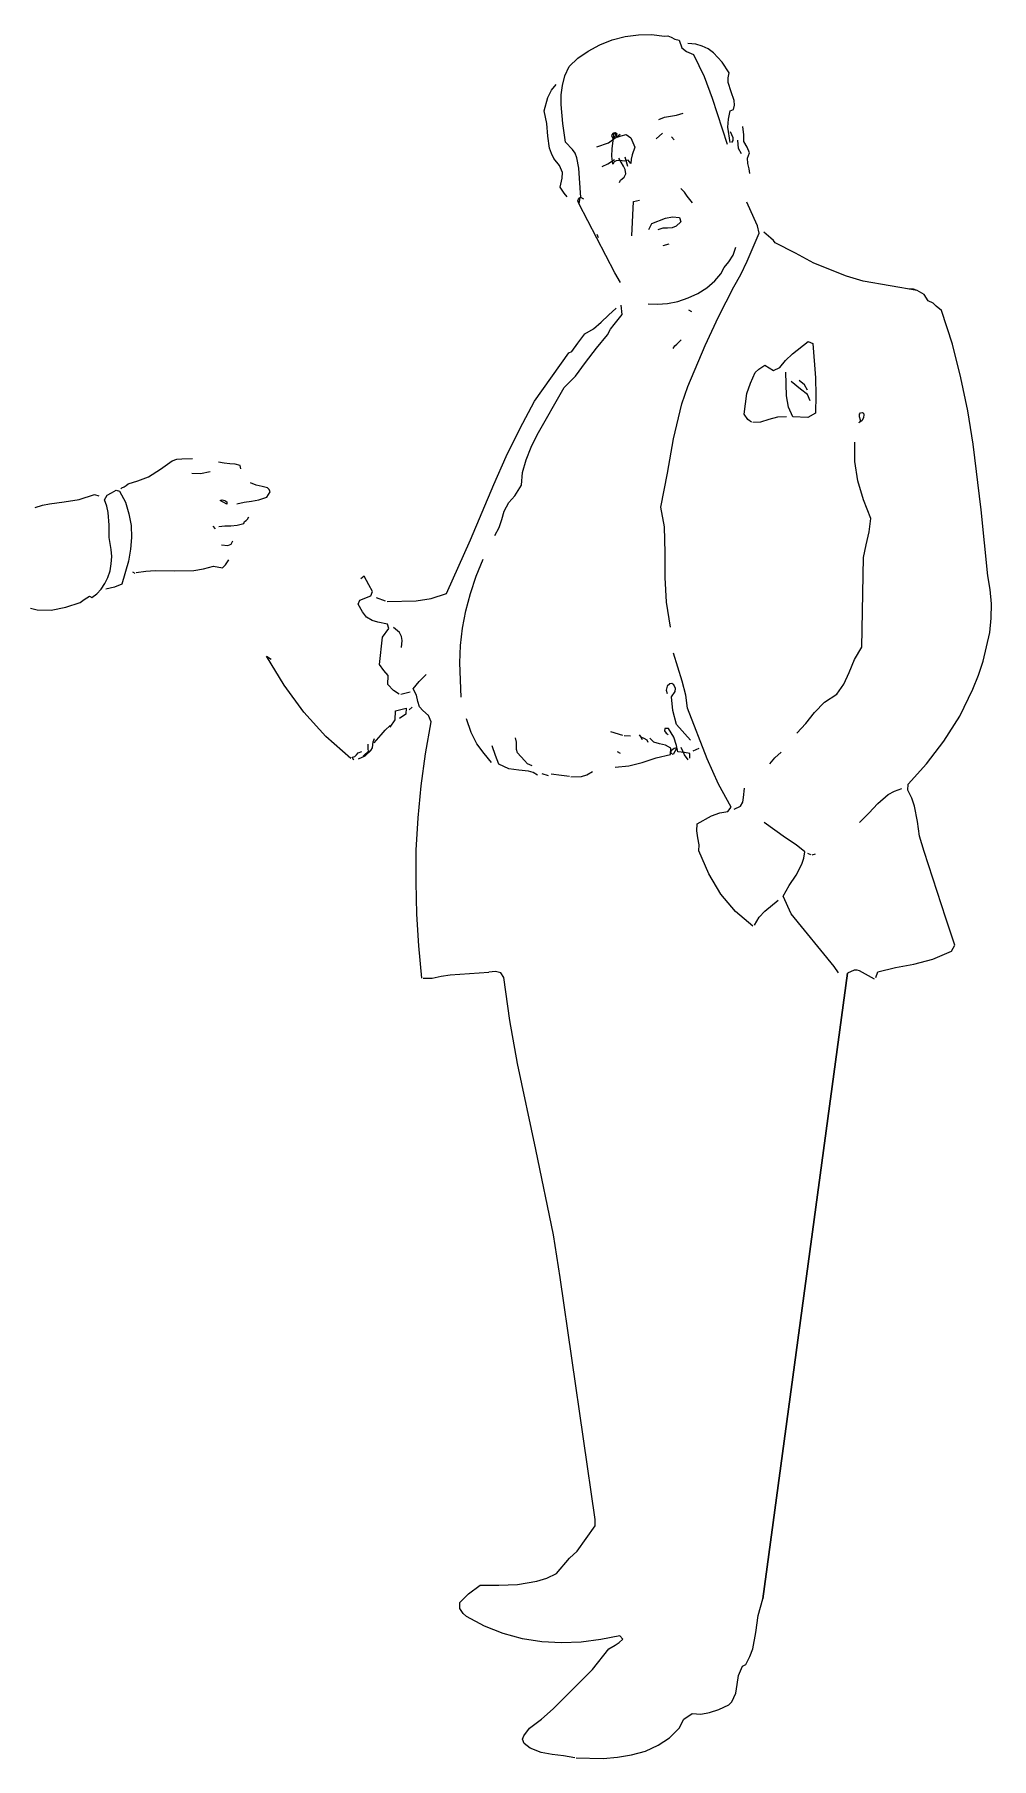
# Model space of a CAD drawing. Header units: millimetres. Extents: x 577 to 2337, y 236 to 943.
# Drawn here: x 757.704 to 758.708, y 701.253 to 703.062 of the extents above; entities that cross this region are included whole.
import ezdxf

# ---------------------------------------------------------------- set-up
doc = ezdxf.new("R2010")
doc.units = ezdxf.units.MM
doc.header["$LTSCALE"] = 0.01
doc.layers.add('06-Furn', color=4, linetype='Continuous')

# ---------------------------------------------------------------- blocks, each defined once
blk = doc.blocks.new('f02')
at = {"layer": '06-Furn', "color": 8, "linetype": 'Continuous'}
for p, q in [((660.8018, 622.0011), (660.814, 622.0099)), ((660.814, 622.0099), (660.819, 622.0116)), ((660.819, 622.0116), (660.8243, 622.0121)), ((660.8243, 622.0121), (660.8355, 622.0124)), ((660.8688, 622.0074), (660.8628, 622.0087)), ((660.8745, 622.0069), (660.8688, 622.0074)), ((660.8801, 622.0065), (660.8745, 622.0069)), ((660.8853, 622.0052), (660.8801, 622.0065)), ((660.8862, 622.0015), (660.8853, 622.0052)), ((660.766, 621.984), (660.7678, 621.9858)), ((660.7678, 621.9858), (660.7782, 621.9891)), ((660.7782, 621.9891), (660.7894, 621.9932)), ((660.7894, 621.9932), (660.8018, 622.0011)), ((660.8348, 621.9969), (660.8438, 621.9968)), ((660.8438, 621.9968), (660.8539, 621.9986)), ((660.9021, 621.9843), (660.8962, 621.9869)), ((660.7009, 621.9669), (660.7166, 621.9694)), ((660.7166, 621.9694), (660.7325, 621.9746)), ((660.7325, 621.9746), (660.7373, 621.9731)), ((660.743, 621.9692), (660.7458, 621.9739)), ((660.7457, 621.9624), (660.743, 621.9692)), ((660.7458, 621.9739), (660.7503, 621.9763)), ((660.7503, 621.9763), (660.7554, 621.9793)), ((660.7554, 621.9793), (660.759, 621.9781)), ((660.759, 621.9781), (660.765, 621.9665)), ((660.7603, 621.9805), (660.7613, 621.9818)), ((660.7613, 621.9818), (660.7636, 621.9827)), ((660.7636, 621.9827), (660.766, 621.984)), ((660.8643, 621.9682), (660.8665, 621.969)), ((660.8714, 621.9644), (660.8643, 621.9682)), ((660.8665, 621.969), (660.8693, 621.9684)), ((660.8693, 621.9684), (660.8715, 621.9668)), ((660.8895, 621.9666), (660.8972, 621.9675)), ((660.8972, 621.9675), (660.9051, 621.9689)), ((660.9085, 621.9831), (660.9021, 621.9843)), ((660.9051, 621.9689), (660.9133, 621.9717)), ((660.914, 621.9815), (660.9085, 621.9831)), ((660.9133, 621.9717), (660.917, 621.9775)), ((660.9159, 621.9799), (660.914, 621.9815)), ((660.917, 621.9775), (660.9159, 621.9799)), ((660.6703, 621.9611), (660.6779, 621.9635)), ((660.6779, 621.9635), (660.6855, 621.9649)), ((660.6855, 621.9649), (660.7009, 621.9669)), ((660.747, 621.9557), (660.7457, 621.9624)), ((660.7479, 621.9424), (660.747, 621.9557)), ((660.765, 621.9665), (660.7688, 621.9544)), ((660.7688, 621.9544), (660.771, 621.942)), ((660.8715, 621.9668), (660.8714, 621.9644)), ((660.882, 621.965), (660.8895, 621.9666)), ((660.8933, 621.9488), (660.8945, 621.9513)), ((660.7481, 621.9294), (660.7479, 621.9424)), ((660.771, 621.942), (660.7714, 621.9296)), ((660.8594, 621.9387), (660.857, 621.9413)), ((660.863, 621.941), (660.8694, 621.9418)), ((660.8694, 621.9418), (660.8757, 621.9418)), ((660.8757, 621.9418), (660.8824, 621.9424)), ((660.8824, 621.9424), (660.8894, 621.9443)), ((660.8894, 621.9443), (660.8901, 621.9462)), ((660.8901, 621.9462), (660.8916, 621.9474)), ((660.8916, 621.9474), (660.8933, 621.9488)), ((660.7501, 621.9168), (660.7481, 621.9294)), ((660.7507, 621.9095), (660.7501, 621.9168)), ((660.7705, 621.9171), (660.7684, 621.9047)), ((660.7714, 621.9296), (660.7705, 621.9171)), ((660.8657, 621.9217), (660.8726, 621.9211)), ((660.8726, 621.9211), (660.8759, 621.9225)), ((660.8759, 621.9225), (660.8778, 621.926)), ((660.7489, 621.8946), (660.7501, 621.902)), ((660.7501, 621.902), (660.7507, 621.9095)), ((660.7684, 621.9047), (660.7613, 621.8805)), ((660.8368, 621.8949), (660.8471, 621.8965)), ((660.8471, 621.8965), (660.8575, 621.8995)), ((660.8575, 621.8995), (660.8668, 621.8978)), ((660.8668, 621.8978), (660.8701, 621.901)), ((660.8701, 621.901), (660.8734, 621.906)), ((660.7396, 621.8753), (660.7435, 621.8812)), ((660.7435, 621.8812), (660.7466, 621.8877)), ((660.7535, 621.8774), (660.7446, 621.8752)), ((660.7466, 621.8877), (660.7489, 621.8946)), ((660.7613, 621.8805), (660.7535, 621.8774)), ((660.7752, 621.8916), (660.7727, 621.893)), ((660.7763, 621.8929), (660.7863, 621.8943)), ((660.7863, 621.8943), (660.7962, 621.8949)), ((660.7962, 621.8949), (660.8164, 621.8944)), ((660.8164, 621.8944), (660.8368, 621.8949)), ((660.7025, 621.8563), (660.7177, 621.8613)), ((660.7177, 621.8613), (660.7216, 621.8646)), ((660.7216, 621.8646), (660.7274, 621.8679)), ((660.7274, 621.8679), (660.7299, 621.8666)), ((660.7299, 621.8666), (660.7352, 621.8705)), ((660.7352, 621.8705), (660.7396, 621.8753)), ((660.6653, 621.8552), (660.6725, 621.8537)), ((660.6725, 621.8537), (660.6872, 621.8534)), ((660.6872, 621.8534), (660.7025, 621.8563))]:
    blk.add_line(p, q, dxfattribs=at)
blk = doc.blocks.new('Body 03')
at = {"color": 8, "linetype": 'Continuous'}
for p, q in [((715.924, 597.4848), (715.9349, 597.4923)), ((715.9349, 597.4923), (715.9469, 597.4988)), ((715.9469, 597.4988), (715.96, 597.504)), ((715.96, 597.504), (715.9737, 597.5076)), ((715.9737, 597.5076), (715.9875, 597.5095)), ((715.9875, 597.5095), (716.0015, 597.5097)), ((716.0015, 597.5097), (716.0147, 597.5078)), ((716.0147, 597.5078), (716.0183, 597.5084)), ((716.0183, 597.5084), (716.0219, 597.5069)), ((716.0219, 597.5069), (716.0258, 597.5049)), ((716.0258, 597.5049), (716.0302, 597.5036)), ((716.0302, 597.5036), (716.033, 597.4956)), ((716.033, 597.4956), (716.0379, 597.4918)), ((716.0476, 597.4996), (716.0395, 597.5002)), ((716.0545, 597.4976), (716.0476, 597.4996)), ((716.0608, 597.4947), (716.0545, 597.4976)), ((716.0663, 597.4906), (716.0608, 597.4947)), ((715.9104, 597.4663), (715.9147, 597.476)), ((715.9147, 597.476), (715.924, 597.4848)), ((716.0379, 597.4918), (716.0454, 597.4886)), ((716.0454, 597.4886), (716.0566, 597.4656)), ((716.0755, 597.4807), (716.0663, 597.4906)), ((716.0826, 597.4694), (716.0755, 597.4807)), ((715.8962, 597.4512), (715.9013, 597.4574)), ((715.9066, 597.4463), (715.9079, 597.4563)), ((715.9079, 597.4563), (715.9104, 597.4663)), ((716.0566, 597.4656), (716.0648, 597.4429)), ((716.0816, 597.4644), (716.0826, 597.4694)), ((716.0817, 597.4594), (716.0816, 597.4644)), ((716.0849, 597.4497), (716.0817, 597.4594)), ((715.8887, 597.4296), (715.8926, 597.4437)), ((715.8926, 597.4437), (715.8962, 597.4512)), ((715.9063, 597.4362), (715.9066, 597.4463)), ((716.0648, 597.4429), (716.0806, 597.3947)), ((716.0881, 597.4403), (716.0849, 597.4497)), ((716.0884, 597.4357), (716.0881, 597.4403)), ((715.8914, 597.4164), (715.8887, 597.4296)), ((715.9082, 597.4164), (715.9063, 597.4362)), ((716.0088, 597.4205), (716.015, 597.4229)), ((716.015, 597.4229), (716.0211, 597.424)), ((716.0211, 597.424), (716.0276, 597.4251)), ((716.0276, 597.4251), (716.0346, 597.4272)), ((716.0815, 597.4126), (716.0819, 597.4208)), ((716.0819, 597.4208), (716.0837, 597.4296)), ((716.0837, 597.4296), (716.0872, 597.4311)), ((716.0872, 597.4311), (716.0884, 597.4357)), ((715.8926, 597.403), (715.8914, 597.4164)), ((715.8942, 597.3906), (715.8926, 597.403)), ((715.9109, 597.3969), (715.9082, 597.4164)), ((715.956, 597.3961), (715.9683, 597.405)), ((715.9607, 597.4059), (715.9592, 597.4038)), ((715.9592, 597.4038), (715.9605, 597.4005)), ((715.9601, 597.3898), (715.9622, 597.4069)), ((715.9605, 597.4005), (715.9653, 597.4051)), ((715.9634, 597.4066), (715.9607, 597.4059)), ((715.9622, 597.4069), (715.9652, 597.4021)), ((715.9653, 597.4051), (715.9634, 597.4066)), ((715.9652, 597.4021), (715.9693, 597.4035)), ((715.9693, 597.4035), (715.9748, 597.4047)), ((715.9748, 597.4047), (715.9795, 597.4014)), ((715.9795, 597.4014), (715.9836, 597.3915)), ((716.006, 597.4001), (716.0128, 597.4062)), ((716.0251, 597.3992), (716.0223, 597.4024)), ((716.0837, 597.3964), (716.0815, 597.4126)), ((716.0868, 597.4012), (716.0842, 597.4074)), ((716.0982, 597.4045), (716.0972, 597.413)), ((716.0981, 597.3973), (716.0982, 597.4045)), ((715.8962, 597.3849), (715.8942, 597.3906)), ((715.8989, 597.3797), (715.8962, 597.3849)), ((715.9182, 597.389), (715.9109, 597.3969)), ((715.9212, 597.3853), (715.9182, 597.389)), ((715.9228, 597.3803), (715.9212, 597.3853)), ((715.9439, 597.3918), (715.956, 597.3961)), ((715.9596, 597.382), (715.9601, 597.3898)), ((715.981, 597.3836), (715.9798, 597.379)), ((715.9836, 597.3915), (715.981, 597.3836)), ((716.0855, 597.3963), (716.087, 597.3986)), ((716.087, 597.3986), (716.0868, 597.4012)), ((716.0925, 597.3901), (716.0917, 597.399)), ((716.0958, 597.3845), (716.0925, 597.3901)), ((716.1016, 597.3914), (716.0981, 597.3973)), ((716.104, 597.3857), (716.1016, 597.3914)), ((716.1021, 597.3799), (716.104, 597.3857)), ((715.9046, 597.3723), (715.8989, 597.3797)), ((715.9077, 597.3649), (715.9046, 597.3723)), ((715.9249, 597.3696), (715.9228, 597.3803)), ((715.9256, 597.359), (715.9249, 597.3696)), ((715.9494, 597.3712), (715.9554, 597.3741)), ((715.9554, 597.3741), (715.9624, 597.3784)), ((715.9606, 597.3737), (715.9596, 597.382)), ((715.9621, 597.376), (715.9606, 597.3737)), ((715.964, 597.3771), (715.9621, 597.376)), ((715.9682, 597.3775), (715.964, 597.3771)), ((715.972, 597.3717), (715.9671, 597.3798)), ((715.9726, 597.3769), (715.9682, 597.3775)), ((715.9736, 597.368), (715.972, 597.3717)), ((715.9767, 597.3777), (715.9726, 597.3769)), ((715.9764, 597.3713), (715.9736, 597.3809)), ((715.9742, 597.3635), (715.9736, 597.368)), ((715.9796, 597.3744), (715.9767, 597.3777)), ((715.9798, 597.379), (715.9796, 597.3744)), ((716.1024, 597.3743), (716.1021, 597.3799)), ((716.1038, 597.3688), (716.1024, 597.3743)), ((716.1043, 597.3637), (716.1038, 597.3688)), ((715.9055, 597.3495), (715.9074, 597.3589)), ((715.9097, 597.3433), (715.9055, 597.3495)), ((715.9074, 597.3589), (715.9077, 597.3649)), ((715.9272, 597.3388), (715.9256, 597.359)), ((715.9677, 597.3544), (715.9686, 597.3569)), ((715.9686, 597.3569), (715.9703, 597.3583)), ((715.9703, 597.3583), (715.9726, 597.36)), ((715.9726, 597.36), (715.9742, 597.3635)), ((716.036, 597.3442), (716.0321, 597.348)), ((715.9129, 597.3395), (715.9097, 597.3433)), ((715.9238, 597.3351), (715.925, 597.3381)), ((715.9251, 597.3324), (715.9238, 597.3351)), ((715.925, 597.3381), (715.9262, 597.3388)), ((715.9252, 597.3342), (715.9251, 597.3324)), ((715.9629, 597.2596), (715.9251, 597.3324)), ((715.9262, 597.3388), (715.9252, 597.3342)), ((715.9302, 597.337), (715.9272, 597.3388)), ((715.9807, 597.2983), (715.9825, 597.3345)), ((715.9825, 597.3345), (715.9888, 597.3358)), ((716.0388, 597.34), (716.036, 597.3442)), ((716.0443, 597.3331), (716.0388, 597.34)), ((716.1091, 597.3166), (716.1014, 597.3336)), ((715.9984, 597.3051), (716.0017, 597.3114)), ((716.0017, 597.3114), (716.0159, 597.3171)), ((716.0159, 597.3171), (716.0234, 597.3184)), ((716.0234, 597.3184), (716.0307, 597.3178)), ((716.0321, 597.3131), (716.0272, 597.3085)), ((716.0307, 597.3178), (716.0321, 597.3131)), ((716.1123, 597.3088), (716.1091, 597.3166)), ((715.9457, 597.2965), (715.9443, 597.3)), ((716.013, 597.3066), (716.0079, 597.3046)), ((716.0182, 597.3065), (716.013, 597.3066)), ((716.0231, 597.3067), (716.0182, 597.3065)), ((716.0272, 597.3085), (716.0231, 597.3067)), ((716.1015, 597.272), (716.1142, 597.3013)), ((716.1142, 597.3013), (716.1123, 597.3088)), ((716.1263, 597.296), (716.1191, 597.3024)), ((716.1292, 597.2935), (716.1263, 597.296)), ((716.131, 597.291), (716.1292, 597.2935)), ((716.0135, 597.2884), (716.0198, 597.2899)), ((716.0823, 597.2713), (716.0869, 597.278)), ((716.0869, 597.278), (716.0897, 597.2865)), ((716.1525, 597.2802), (716.131, 597.291)), ((716.1716, 597.2696), (716.1525, 597.2802)), ((715.9687, 597.2494), (715.9629, 597.2596)), ((716.0676, 597.2511), (716.074, 597.2586)), ((716.074, 597.2586), (716.0776, 597.2651)), ((716.0776, 597.2651), (716.0823, 597.2713)), ((716.0877, 597.2451), (716.0949, 597.2578)), ((716.0949, 597.2578), (716.1015, 597.272)), ((716.2058, 597.2561), (716.1716, 597.2696)), ((716.0498, 597.238), (716.0592, 597.244)), ((716.0592, 597.244), (716.0676, 597.2511)), ((716.0714, 597.2136), (716.0877, 597.2451)), ((716.2233, 597.2508), (716.2058, 597.2561)), ((716.2801, 597.241), (716.2233, 597.2508)), ((716.2762, 597.2426), (716.2717, 597.2426)), ((716.2801, 597.241), (716.2762, 597.2426)), ((716.2874, 597.237), (716.2801, 597.241)), ((715.9561, 597.2153), (715.9643, 597.2224)), ((715.9705, 597.216), (715.9693, 597.2256)), ((715.9976, 597.2272), (716.0077, 597.2266)), ((716.0077, 597.2266), (716.0182, 597.2273)), ((716.0182, 597.2273), (716.029, 597.2296)), ((716.029, 597.2296), (716.0397, 597.2333)), ((716.0397, 597.2333), (716.0498, 597.238)), ((716.0436, 597.2186), (716.0403, 597.2205)), ((716.2917, 597.2303), (716.2874, 597.237)), ((716.2968, 597.2277), (716.2917, 597.2303)), ((716.2999, 597.2247), (716.2968, 597.2277)), ((716.3055, 597.2202), (716.2999, 597.2247)), ((715.9405, 597.201), (715.9485, 597.2078)), ((715.9485, 597.2078), (715.9561, 597.2153)), ((715.9582, 597.2005), (715.9621, 597.2054)), ((715.9621, 597.2054), (715.9705, 597.216)), ((716.0574, 597.1832), (716.0714, 597.2136)), ((716.3169, 597.1847), (716.3055, 597.2202)), ((715.9176, 597.1771), (715.924, 597.1858)), ((715.924, 597.1858), (715.9314, 597.1956)), ((715.9314, 597.1956), (715.9405, 597.201)), ((715.9434, 597.1806), (715.9551, 597.1944)), ((715.9551, 597.1944), (715.9582, 597.2005)), ((716.0256, 597.1829), (716.0277, 597.1846)), ((716.0277, 597.1846), (716.0325, 597.1892)), ((716.1492, 597.1745), (716.1658, 597.1874)), ((716.1658, 597.1874), (716.1705, 597.1856)), ((716.1705, 597.1856), (716.1732, 597.1495)), ((716.3259, 597.1496), (716.3169, 597.1847)), ((715.8785, 597.1249), (715.9145, 597.1758)), ((715.9145, 597.1758), (715.9176, 597.1771)), ((715.9321, 597.1657), (715.9434, 597.1806)), ((716.024, 597.1802), (716.0256, 597.1829)), ((716.0392, 597.1403), (716.0574, 597.1832)), ((716.136, 597.1604), (716.142, 597.1678)), ((716.142, 597.1678), (716.1492, 597.1745)), ((715.9097, 597.1393), (715.9214, 597.1513)), ((715.9214, 597.1513), (715.9321, 597.1657)), ((716.105, 597.1438), (716.1101, 597.1552)), ((716.1101, 597.1552), (716.1139, 597.1585)), ((716.1139, 597.1585), (716.1202, 597.1626)), ((716.1202, 597.1626), (716.1294, 597.1573)), ((716.1294, 597.1573), (716.136, 597.1604)), ((716.1428, 597.1304), (716.1422, 597.1553)), ((716.1732, 597.1495), (716.1737, 597.1312)), ((716.3331, 597.1148), (716.3259, 597.1496)), ((715.8812, 597.0897), (715.9097, 597.1393)), ((716.0331, 597.122), (716.0392, 597.1403)), ((716.0985, 597.1112), (716.1014, 597.1329)), ((716.1014, 597.1329), (716.105, 597.1438)), ((716.1451, 597.1186), (716.1428, 597.1304)), ((716.1575, 597.1374), (716.1478, 597.1455)), ((716.1618, 597.1422), (716.1561, 597.1465)), ((716.1649, 597.1318), (716.1575, 597.1374)), ((716.1651, 597.1366), (716.1618, 597.1422)), ((716.1676, 597.1254), (716.1649, 597.1318)), ((716.1737, 597.1312), (716.1734, 597.1124)), ((715.863, 597.096), (715.8785, 597.1249)), ((716.0245, 597.0855), (716.0331, 597.122)), ((716.1495, 597.1087), (716.1451, 597.1186)), ((716.1734, 597.1124), (716.1652, 597.108)), ((716.2194, 597.1114), (716.2204, 597.1126)), ((716.2204, 597.1126), (716.2225, 597.1131)), ((716.2225, 597.1131), (716.2237, 597.1124)), ((716.2237, 597.1124), (716.2242, 597.111)), ((716.3387, 597.08), (716.3331, 597.1148)), ((715.8489, 597.0668), (715.863, 597.096)), ((716.1023, 597.1058), (716.0985, 597.1112)), ((716.106, 597.103), (716.1023, 597.1058)), ((716.1076, 597.1029), (716.1161, 597.1033)), ((716.1161, 597.1033), (716.1247, 597.1061)), ((716.1247, 597.1061), (716.1337, 597.1087)), ((716.1337, 597.1087), (716.143, 597.109)), ((716.1652, 597.108), (716.1495, 597.1087)), ((716.2221, 597.1044), (716.2189, 597.1023)), ((716.2189, 597.1023), (716.2202, 597.1037)), ((716.2196, 597.1084), (716.2194, 597.1114)), ((716.2205, 597.1051), (716.2196, 597.1084)), ((716.2202, 597.1037), (716.2205, 597.1051)), ((716.2238, 597.1075), (716.2221, 597.1044)), ((716.2242, 597.111), (716.2238, 597.1075)), ((715.8697, 597.0634), (715.875, 597.0766)), ((715.875, 597.0766), (715.8812, 597.0897)), ((716.0181, 597.0493), (716.0245, 597.0855)), ((716.2146, 597.0618), (716.2147, 597.0818)), ((716.347, 597.011), (716.3387, 597.08)), ((715.8358, 597.0376), (715.8489, 597.0668)), ((715.866, 597.05), (715.8697, 597.0634)), ((716.2176, 597.0415), (716.2146, 597.0618)), ((715.8648, 597.0368), (715.866, 597.05)), ((716.0111, 597.0138), (716.0181, 597.0493)), ((716.2237, 597.0214), (716.2176, 597.0415)), ((715.8113, 596.9793), (715.8358, 597.0376)), ((715.8514, 597.0185), (715.858, 597.0258)), ((715.858, 597.0258), (715.8648, 597.0368)), ((715.8441, 597.0007), (715.8467, 597.0094)), ((715.8467, 597.0094), (715.8514, 597.0185)), ((716.0149, 596.993), (716.0111, 597.0138)), ((716.2314, 597.0017), (716.2237, 597.0214)), ((716.354, 596.9417), (716.347, 597.011)), ((715.8368, 596.9841), (715.8414, 596.9923)), ((715.8414, 596.9923), (715.8441, 597.0007)), ((716.0156, 596.9659), (716.0149, 596.993)), ((716.0149, 596.993), (716.0149, 596.993)), ((716.0149, 596.993), (716.0149, 596.993)), ((716.0149, 596.993), (716.0149, 596.993)), ((716.0149, 596.993), (716.0149, 596.993)), ((716.0149, 596.993), (716.0149, 596.993)), ((716.0149, 596.993), (716.0149, 596.993)), ((716.2264, 596.9743), (716.2295, 596.9877)), ((716.2295, 596.9877), (716.2314, 597.0017)), ((715.7862, 596.923), (715.8113, 596.9793)), ((716.2236, 596.9611), (716.2264, 596.9743)), ((715.8174, 596.9413), (715.8247, 596.9593)), ((716.0156, 596.9399), (716.0156, 596.9659)), ((716.2219, 596.867), (716.2236, 596.9611)), ((715.6998, 596.9413), (715.6964, 596.9385)), ((715.7048, 596.9322), (715.6998, 596.9413)), ((715.7085, 596.9254), (715.7048, 596.9322)), ((715.8112, 596.923), (715.8174, 596.9413)), ((716.017, 596.914), (716.0156, 596.9399)), ((716.3567, 596.9272), (716.354, 596.9417)), ((715.6935, 596.9118), (715.6953, 596.9163)), ((715.6953, 596.9163), (715.7068, 596.9206)), ((715.7068, 596.9206), (715.7085, 596.9254)), ((715.7223, 596.915), (715.7128, 596.9187)), ((715.7239, 596.9149), (715.7544, 596.9155)), ((715.7544, 596.9155), (715.7699, 596.9179)), ((715.7699, 596.9179), (715.7862, 596.923)), ((715.8065, 596.9049), (715.8112, 596.923)), ((716.0211, 596.8878), (716.017, 596.914)), ((716.358, 596.9122), (716.3567, 596.9272)), ((715.698, 596.9039), (715.6935, 596.9118)), ((715.7023, 596.8984), (715.698, 596.9039)), ((715.7082, 596.8949), (715.7023, 596.8984)), ((715.714, 596.893), (715.7082, 596.8949)), ((715.803, 596.8867), (715.8065, 596.9049)), ((716.3561, 596.8823), (716.3577, 596.8973)), ((716.3577, 596.8973), (716.358, 596.9122)), ((715.7244, 596.8911), (715.714, 596.893)), ((715.7159, 596.8487), (715.7191, 596.8772)), ((715.7191, 596.8772), (715.7256, 596.8864)), ((715.7256, 596.8864), (715.7244, 596.8911)), ((715.7367, 596.8824), (715.7305, 596.8876)), ((715.7389, 596.8781), (715.7367, 596.8824)), ((715.7395, 596.874), (715.7389, 596.8781)), ((715.8009, 596.8686), (715.803, 596.8867)), ((716.3494, 596.8523), (716.3561, 596.8823)), ((715.7389, 596.8666), (715.7395, 596.874)), ((715.8001, 596.8503), (715.8009, 596.8686)), ((716.0335, 596.8311), (716.0245, 596.8606)), ((716.2144, 596.8538), (716.2219, 596.867)), ((715.6158, 596.827), (715.5973, 596.8575)), ((715.5973, 596.8575), (715.602, 596.8543)), ((715.7204, 596.8423), (715.7159, 596.8487)), ((715.725, 596.837), (715.7204, 596.8423)), ((715.8017, 596.8143), (715.8001, 596.8503)), ((716.2087, 596.8404), (716.2144, 596.8538)), ((716.3445, 596.8374), (716.3494, 596.8523)), ((715.6364, 596.7985), (715.6158, 596.827)), ((715.7245, 596.8276), (715.725, 596.837)), ((715.7305, 596.8214), (715.7245, 596.8276)), ((715.7511, 596.8232), (715.7574, 596.8308)), ((715.7545, 596.8166), (715.7511, 596.8232)), ((715.7574, 596.8308), (715.7648, 596.8383)), ((716.0177, 596.8259), (716.0167, 596.8217)), ((716.0205, 596.8285), (716.0177, 596.8259)), ((716.0225, 596.8286), (716.0205, 596.8285)), ((716.0247, 596.8273), (716.0225, 596.8286)), ((716.0265, 596.8236), (716.0247, 596.8273)), ((716.0259, 596.8204), (716.0265, 596.8236)), ((716.0372, 596.8164), (716.0335, 596.8311)), ((716.1956, 596.8174), (716.203, 596.828)), ((716.203, 596.828), (716.2087, 596.8404)), ((716.3247, 596.7946), (716.3385, 596.8228)), ((716.3385, 596.8228), (716.3445, 596.8374)), ((715.7365, 596.8175), (715.7305, 596.8214)), ((715.7381, 596.8174), (715.748, 596.82)), ((715.7561, 596.8099), (715.7545, 596.8166)), ((715.7579, 596.8041), (715.7561, 596.8099)), ((716.0167, 596.8217), (716.0178, 596.8182)), ((716.0222, 596.8147), (716.0259, 596.8204)), ((716.0236, 596.8003), (716.0222, 596.8147)), ((716.039, 596.8028), (716.0372, 596.8164)), ((716.1723, 596.7982), (716.1827, 596.8092)), ((716.1827, 596.8092), (716.1956, 596.8174)), ((715.6597, 596.773), (715.6364, 596.7985)), ((715.727, 596.7829), (715.7322, 596.7905)), ((715.7322, 596.7905), (715.7327, 596.7999)), ((715.7327, 596.7999), (715.7439, 596.8028)), ((715.7434, 596.7966), (715.7369, 596.7919)), ((715.7439, 596.8028), (715.7434, 596.7966)), ((715.747, 596.801), (715.7502, 596.8039)), ((715.7613, 596.8004), (715.7579, 596.8041)), ((715.7673, 596.7952), (715.7613, 596.8004)), ((715.7642, 596.755), (715.7702, 596.7886)), ((715.7702, 596.7886), (715.7673, 596.7952)), ((715.8119, 596.7773), (715.8071, 596.7917)), ((716.0273, 596.7856), (716.0236, 596.8003)), ((716.0596, 596.7498), (716.039, 596.8028)), ((716.1537, 596.7765), (716.1633, 596.7867)), ((716.1633, 596.7867), (716.1723, 596.7982)), ((716.308, 596.7682), (716.3247, 596.7946)), ((715.6857, 596.75), (715.6597, 596.773)), ((715.7091, 596.7676), (715.7105, 596.7711)), ((715.7103, 596.7663), (715.7175, 596.775)), ((715.7175, 596.775), (715.7218, 596.7799)), ((715.7218, 596.7799), (715.7271, 596.7847)), ((715.8181, 596.7653), (715.8119, 596.7773)), ((715.8596, 596.7671), (715.8584, 596.7718)), ((715.9711, 596.7742), (715.9585, 596.7781)), ((715.9727, 596.7742), (715.9791, 596.7739)), ((715.9905, 596.7723), (715.9886, 596.775)), ((715.9886, 596.775), (715.9916, 596.77)), ((715.9937, 596.7709), (715.9905, 596.7723)), ((715.9966, 596.7694), (715.9937, 596.7709)), ((715.9977, 596.7667), (715.9966, 596.7694)), ((716.0038, 596.7672), (715.9994, 596.7715)), ((716.0154, 596.7814), (716.0149, 596.7792)), ((716.0149, 596.7792), (716.0165, 596.7765)), ((716.019, 596.7814), (716.0154, 596.7814)), ((716.0165, 596.7765), (716.0187, 596.7752)), ((716.0246, 596.7725), (716.019, 596.7814)), ((716.0276, 596.7636), (716.0246, 596.7725)), ((716.0422, 596.7694), (716.0273, 596.7856)), ((715.6873, 596.7515), (715.69, 596.7522)), ((715.689, 596.7484), (715.6873, 596.7515)), ((715.69, 596.7522), (715.6917, 596.7539)), ((715.6917, 596.7539), (715.6936, 596.756)), ((715.6936, 596.756), (715.6973, 596.7575)), ((715.6937, 596.7496), (715.7007, 596.7529)), ((715.6987, 596.7526), (715.705, 596.7585)), ((715.705, 596.7585), (715.6987, 596.7526)), ((715.7007, 596.7529), (715.7068, 596.7584)), ((715.7038, 596.7586), (715.7041, 596.765)), ((715.7068, 596.7584), (715.7084, 596.7612)), ((715.7084, 596.7612), (715.7087, 596.7642)), ((715.7087, 596.7642), (715.7091, 596.7676)), ((715.7595, 596.7214), (715.7642, 596.755)), ((715.8255, 596.7551), (715.8181, 596.7653)), ((715.8333, 596.746), (715.8255, 596.7551)), ((715.8377, 596.7531), (715.8342, 596.7633)), ((715.8411, 596.744), (715.8377, 596.7531)), ((715.8596, 596.7631), (715.8596, 596.7671)), ((715.8596, 596.7595), (715.8596, 596.7631)), ((715.8608, 596.7558), (715.8596, 596.7595)), ((715.8679, 596.748), (715.8608, 596.7558)), ((715.9687, 596.7552), (715.9654, 596.757)), ((715.9915, 596.746), (716.006, 596.7506)), ((716.0098, 596.7653), (716.0038, 596.7672)), ((716.006, 596.7506), (716.0211, 596.7543)), ((716.0159, 596.764), (716.0098, 596.7653)), ((716.0214, 596.7607), (716.0159, 596.764)), ((716.0211, 596.7543), (716.0214, 596.7607)), ((716.0216, 596.7557), (716.0223, 596.7586)), ((716.0241, 596.7541), (716.0216, 596.7557)), ((716.0223, 596.7586), (716.0249, 596.7609)), ((716.0275, 596.7604), (716.0241, 596.7541)), ((716.0249, 596.7609), (716.0263, 596.7611)), ((716.0263, 596.7611), (716.0275, 596.7604)), ((716.0289, 596.7571), (716.0276, 596.7636)), ((716.0359, 596.7562), (716.0289, 596.7571)), ((716.036, 596.754), (716.0324, 596.7616)), ((716.0415, 596.7551), (716.0359, 596.7562)), ((716.0398, 596.7487), (716.036, 596.754)), ((716.0413, 596.7503), (716.0415, 596.7551)), ((716.0451, 596.758), (716.0513, 596.7607)), ((716.1253, 596.7446), (716.1307, 596.7506)), ((716.1307, 596.7506), (716.1372, 596.7565)), ((716.2897, 596.7443), (716.308, 596.7682)), ((715.8516, 596.7393), (715.8411, 596.744)), ((715.862, 596.7378), (715.8516, 596.7393)), ((715.8722, 596.7367), (715.862, 596.7378)), ((715.8712, 596.7446), (715.8679, 596.748)), ((715.8761, 596.7423), (715.8712, 596.7446)), ((715.8772, 596.7352), (715.8722, 596.7367)), ((715.8817, 596.7326), (715.8772, 596.7352)), ((715.893, 596.732), (715.8866, 596.734)), ((715.9069, 596.7322), (715.8961, 596.7335)), ((715.9151, 596.731), (715.9069, 596.7322)), ((715.9278, 596.7312), (715.9334, 596.7329)), ((715.9334, 596.7329), (715.9392, 596.7363)), ((715.9632, 596.7411), (715.9774, 596.7423)), ((715.9774, 596.7423), (715.9915, 596.746)), ((716.0714, 596.723), (716.0596, 596.7498)), ((716.2706, 596.7232), (716.2897, 596.7443)), ((715.7563, 596.6878), (715.7595, 596.7214)), ((715.9167, 596.7309), (715.9278, 596.7312)), ((716.085, 596.6989), (716.0714, 596.723)), ((716.0978, 596.709), (716.0987, 596.719)), ((716.2494, 596.7121), (716.2561, 596.7159)), ((716.2561, 596.7159), (716.2639, 596.7187)), ((716.2703, 596.7168), (716.2706, 596.7232)), ((716.2745, 596.7085), (716.2703, 596.7168)), ((716.0814, 596.6943), (716.085, 596.6989)), ((716.0879, 596.697), (716.0945, 596.7001)), ((716.0945, 596.7001), (716.0972, 596.7042)), ((716.0972, 596.7042), (716.0978, 596.709)), ((716.2293, 596.6925), (716.2387, 596.7028)), ((716.2387, 596.7028), (716.2494, 596.7121)), ((716.2771, 596.7001), (716.2745, 596.7085)), ((716.2802, 596.684), (716.2771, 596.7001)), ((715.7544, 596.654), (715.7563, 596.6878)), ((716.0487, 596.6743), (716.0491, 596.6815)), ((716.0491, 596.6815), (716.0642, 596.6899)), ((716.0642, 596.6899), (716.0728, 596.6931)), ((716.0728, 596.6931), (716.0814, 596.6943)), ((716.142, 596.6669), (716.1193, 596.6829)), ((716.2194, 596.6827), (716.2293, 596.6925)), ((716.2826, 596.6684), (716.2802, 596.684)), ((716.05, 596.6667), (716.0487, 596.6743)), ((716.0512, 596.6594), (716.05, 596.6667)), ((716.1529, 596.6595), (716.142, 596.6669)), ((716.2875, 596.6526), (716.2826, 596.6684)), ((715.7542, 596.6204), (715.7544, 596.654)), ((716.0509, 596.653), (716.0512, 596.6594)), ((716.0614, 596.6289), (716.0509, 596.653)), ((716.162, 596.6522), (716.1529, 596.6595)), ((716.159, 596.6393), (716.1611, 596.6454)), ((716.1611, 596.6454), (716.162, 596.6522)), ((716.1683, 596.6489), (716.1654, 596.6505)), ((716.1699, 596.6488), (716.1732, 596.6501)), ((716.3099, 596.5825), (716.2875, 596.6526)), ((716.0741, 596.6077), (716.0614, 596.6289)), ((716.1456, 596.6169), (716.153, 596.6277)), ((716.153, 596.6277), (716.159, 596.6393)), ((715.755, 596.5866), (715.7542, 596.6204)), ((716.0894, 596.5894), (716.0741, 596.6077)), ((716.1394, 596.6057), (716.1456, 596.6169)), ((716.1478, 596.587), (716.1394, 596.6057)), ((716.1076, 596.574), (716.0894, 596.5894)), ((716.1141, 596.5836), (716.1201, 596.5897)), ((716.1201, 596.5897), (716.1343, 596.6013)), ((715.757, 596.5533), (715.755, 596.5866)), ((716.1093, 596.5753), (716.1141, 596.5836)), ((716.1929, 596.5319), (716.1478, 596.587)), ((716.3195, 596.5542), (716.3099, 596.5825)), ((715.7602, 596.5196), (715.757, 596.5533)), ((716.3159, 596.5479), (716.3195, 596.5542)), ((716.2572, 596.5306), (716.2765, 596.5343)), ((716.2765, 596.5343), (716.2963, 596.5394)), ((716.2963, 596.5394), (716.3159, 596.5479)), ((715.7618, 596.5195), (715.7711, 596.5195)), ((715.7711, 596.5195), (715.7805, 596.5215)), ((715.7805, 596.5215), (715.7901, 596.5232)), ((715.7901, 596.5232), (715.8305, 596.5257)), ((715.8376, 596.5264), (715.8305, 596.5257)), ((715.8432, 596.5251), (715.8376, 596.5264)), ((715.8462, 596.5201), (715.8432, 596.5251)), ((715.8525, 596.4752), (715.8462, 596.5201)), ((716.118, 595.8683), (716.2069, 596.5248)), ((716.2069, 596.5248), (716.118, 595.8683)), ((716.1974, 596.5253), (716.1929, 596.5319)), ((716.2139, 596.5279), (716.2069, 596.5248)), ((716.2171, 596.5281), (716.2139, 596.5279)), ((716.2195, 596.5272), (716.2171, 596.5281)), ((716.2352, 596.5186), (716.2195, 596.5272)), ((716.2367, 596.5203), (716.2386, 596.5263)), ((716.2386, 596.5263), (716.2572, 596.5306)), ((715.8606, 596.43), (715.8525, 596.4752)), ((715.8798, 596.3399), (715.8606, 596.43)), ((715.8983, 596.2501), (715.8798, 596.3399)), ((715.9054, 596.2054), (715.8983, 596.2501)), ((715.9423, 595.9514), (715.9054, 596.2054)), ((715.9233, 595.9182), (715.942, 595.945)), ((715.942, 595.945), (715.9423, 595.9514)), ((715.9151, 595.911), (715.9233, 595.9182)), ((715.9016, 595.8947), (715.9151, 595.911)), ((715.8092, 595.8737), (715.8215, 595.8826)), ((715.8215, 595.8826), (715.8409, 595.8827)), ((715.8409, 595.8827), (715.8607, 595.8834)), ((715.8607, 595.8834), (715.881, 595.8868)), ((715.881, 595.8868), (715.8913, 595.8901)), ((715.8913, 595.8901), (715.9016, 595.8947)), ((715.8, 595.8581), (715.8003, 595.8645)), ((715.8003, 595.8645), (715.8092, 595.8737)), ((716.1131, 595.8507), (716.118, 595.8683)), ((715.8036, 595.8528), (715.8, 595.8581)), ((715.8072, 595.8498), (715.8036, 595.8528)), ((715.8261, 595.8396), (715.8072, 595.8498)), ((716.1106, 595.8331), (716.1131, 595.8507)), ((715.8457, 595.8318), (715.8261, 595.8396)), ((715.8658, 595.8264), (715.8457, 595.8318)), ((715.968, 595.8295), (715.9481, 595.8255)), ((715.9713, 595.826), (715.968, 595.8295)), ((716.1076, 595.8159), (716.1106, 595.8331)), ((715.8862, 595.8232), (715.8658, 595.8264)), ((715.9069, 595.822), (715.8862, 595.8232)), ((715.9276, 595.8228), (715.9069, 595.822)), ((715.9481, 595.8255), (715.9276, 595.8228)), ((715.9395, 595.7942), (715.9565, 595.8158)), ((715.9565, 595.8158), (715.9631, 595.8197)), ((715.9631, 595.8197), (715.9673, 595.8223)), ((715.9673, 595.8223), (715.9713, 595.826)), ((716.1045, 595.8076), (716.1076, 595.8159)), ((715.898, 595.753), (715.9395, 595.7942)), ((716.0927, 595.7878), (716.0968, 595.7977)), ((716.0968, 595.7977), (716.1003, 595.7993)), ((716.1003, 595.7993), (716.1045, 595.8076)), ((716.0898, 595.7694), (716.0912, 595.7784)), ((716.0912, 595.7784), (716.0927, 595.7878)), ((716.072, 595.7523), (716.0823, 595.7572)), ((716.0823, 595.7572), (716.0855, 595.7603)), ((716.0855, 595.7603), (716.0898, 595.7694)), ((715.8732, 595.7325), (715.8859, 595.7421)), ((715.8859, 595.7421), (715.898, 595.753)), ((716.0301, 595.7327), (716.0352, 595.742)), ((716.0352, 595.742), (716.0438, 595.748)), ((716.0438, 595.748), (716.053, 595.7474)), ((716.053, 595.7474), (716.0622, 595.7489)), ((716.0622, 595.7489), (716.072, 595.7523)), ((715.866, 595.7211), (715.8673, 595.7247)), ((715.8676, 595.7166), (715.866, 595.7211)), ((715.8673, 595.7247), (715.8732, 595.7325)), ((716.0083, 595.7146), (716.0201, 595.7225)), ((716.0201, 595.7225), (716.0301, 595.7327)), ((715.8738, 595.7117), (715.8676, 595.7166)), ((715.8854, 595.7071), (715.8738, 595.7117)), ((715.897, 595.7049), (715.8854, 595.7071)), ((715.9089, 595.7035), (715.897, 595.7049)), ((715.9207, 595.7015), (715.9089, 595.7035)), ((715.9223, 595.7014), (715.9505, 595.7007)), ((715.9505, 595.7007), (715.9655, 595.702)), ((715.9655, 595.702), (715.9803, 595.7045)), ((715.9803, 595.7045), (715.9948, 595.7086)), ((715.9948, 595.7086), (716.0083, 595.7146))]:
    blk.add_line(p, q, dxfattribs=at)

msp = doc.modelspace()

# ---------------------------------------------------------------- block references
at = {"layer": '06-Furn'}
msp.add_blockref('f02', (97.0342, 80.605), dxfattribs=at)
at = {"layer": '06-Furn', "color": 241}
msp.add_blockref('Body 03', (42.35, 105.5526), dxfattribs=at)

doc.saveas('drawing.dxf')
